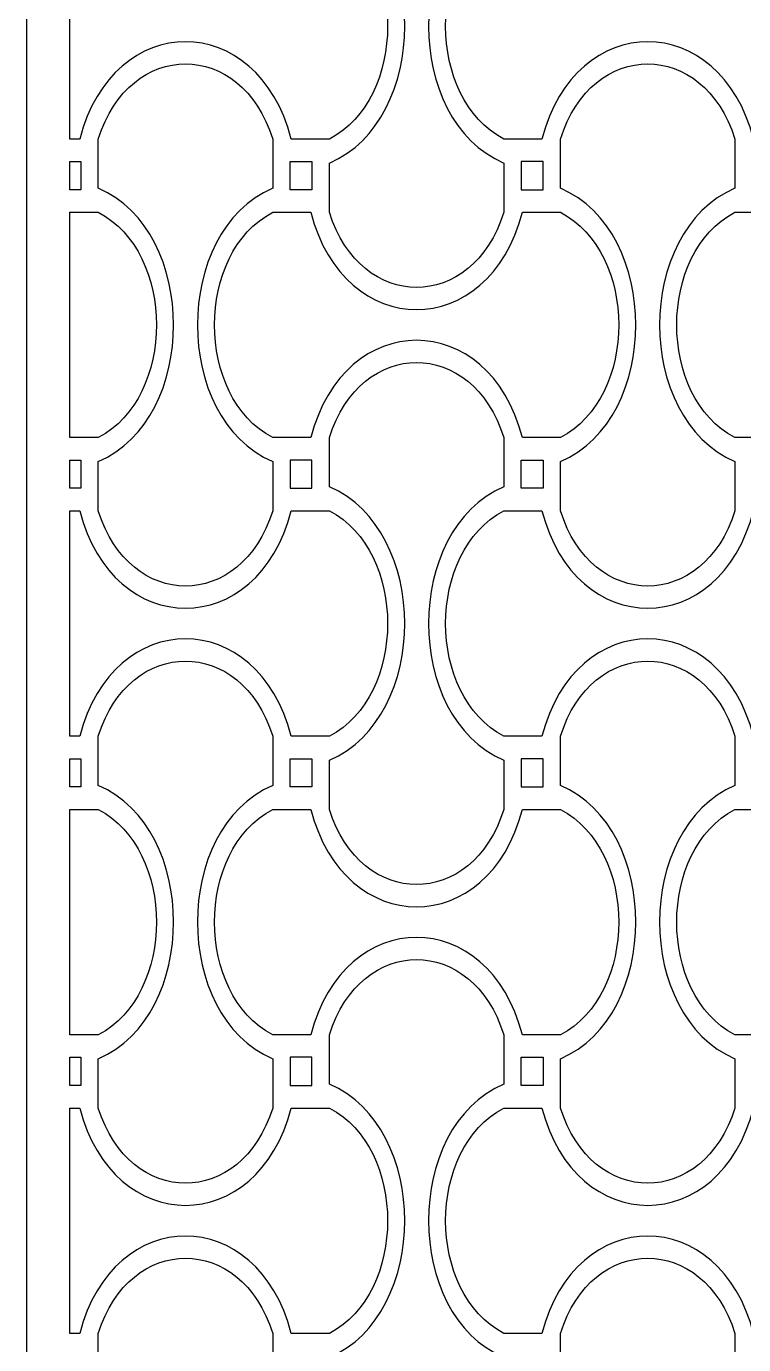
# Model space of a CAD drawing. Header units: centimetres. Extents: x -20.1 to -15.4, y -9 to 9.
# Drawn here: x -20.09 to -17.61, y -4.592 to -0.039 of the extents above; entities that cross this region are included whole.
import ezdxf

# ---------------------------------------------------------------- set-up
doc = ezdxf.new("R2010")
doc.units = ezdxf.units.CM
doc.header["$MEASUREMENT"] = 0
doc.layers.add('layer 1', color=7, linetype='Continuous')

msp = doc.modelspace()

# ---------------------------------------------------------------- linework, layer by layer
at = {"layer": 'layer 1', "color": 250}
for points, knots in [([(-20.08999, -9.00021), (-20.08999, -9.00021), (-20.08999, 9.00076), (-20.08999, 9.00076), (-20.08999, 9.00076), (-20.08999, 9.00076), (-15.35662, 9.00076), (-15.35662, 9.00076), (-15.35662, 9.00076), (-15.35662, 9.00076), (-15.35662, -9.00021), (-15.35662, -9.00021), (-15.35662, -9.00021), (-15.35662, -9.00021), (-20.08999, -9.00021), (-20.08999, -9.00021)], [0, 0, 0, 0, 0.2, 0.2, 0.2, 0.2, 0.4, 0.4, 0.4, 0.4, 0.6, 0.6, 0.6, 0.6, 1, 1, 1, 1]), ([(-18.43934, -0.68084), (-18.43934, -0.68084), (-18.43934, -0.51075), (-18.43934, -0.51075), (-18.43934, -0.51075), (-18.78654, -0.36174), (-18.78654, 0.28445), (-18.43934, 0.43345), (-18.43934, 0.43345), (-18.43934, 0.43345), (-18.43934, 0.60355), (-18.43934, 0.60355), (-18.43934, 0.60355), (-18.54746, 0.94969), (-18.93419, 0.94969), (-19.04231, 0.60355), (-19.04231, 0.60355), (-19.04231, 0.60355), (-19.04231, 0.43345), (-19.04231, 0.43345), (-19.04231, 0.43345), (-18.69512, 0.28445), (-18.69512, -0.36174), (-19.04231, -0.51075), (-19.04231, -0.51075), (-19.04231, -0.51075), (-19.04231, -0.68084), (-19.04231, -0.68084), (-19.04231, -0.68084), (-19.04231, -0.68084), (-19.04231, -0.68084), (-19.04231, -0.68084), (-19.04231, -0.68084), (-18.93419, -1.02699), (-18.54746, -1.02699), (-18.43934, -0.68084)], [0, 0, 0, 0, 0.1, 0.1, 0.1, 0.1, 0.2, 0.2, 0.2, 0.2, 0.3, 0.3, 0.3, 0.3, 0.4, 0.4, 0.4, 0.4, 0.5, 0.5, 0.5, 0.5, 0.6, 0.6, 0.6, 0.6, 0.7, 0.7, 0.7, 0.7, 0.8, 0.8, 0.8, 0.8, 1, 1, 1, 1]), ([(-19.93924, 0.35056), (-19.93924, 0.35056), (-19.93924, -0.42786), (-19.93924, -0.42786), (-19.93924, -0.42786), (-19.93924, -0.42786), (-19.90547, -0.42786), (-19.90547, -0.42786), (-19.90547, -0.42786), (-19.79004, 0.02036), (-19.2895, 0.02036), (-19.17407, -0.42786), (-19.17407, -0.42786), (-19.17407, -0.42786), (-19.04231, -0.42786), (-19.04231, -0.42786), (-19.04231, -0.42786), (-18.77419, -0.28828), (-18.77419, 0.21099), (-19.04231, 0.35056), (-19.04231, 0.35056), (-19.04231, 0.35056), (-19.17407, 0.35056), (-19.17407, 0.35056), (-19.17407, 0.35056), (-19.2895, -0.09766), (-19.79004, -0.09766), (-19.90547, 0.35056), (-19.90547, 0.35056), (-19.90547, 0.35056), (-19.93924, 0.35056), (-19.93924, 0.35056)], [0, 0, 0, 0, 0.1111111, 0.1111111, 0.1111111, 0.1111111, 0.2222222, 0.2222222, 0.2222222, 0.2222222, 0.3333333, 0.3333333, 0.3333333, 0.3333333, 0.4444444, 0.4444444, 0.4444444, 0.4444444, 0.5555556, 0.5555556, 0.5555556, 0.5555556, 0.6666667, 0.6666667, 0.6666667, 0.6666667, 0.7777778, 0.7777778, 0.7777778, 0.7777778, 1, 1, 1, 1]), ([(-18.43934, -0.42786), (-18.43934, -0.42786), (-18.30758, -0.42786), (-18.30758, -0.42786), (-18.30758, -0.42786), (-18.19216, 0.02036), (-17.69161, 0.02036), (-17.57619, -0.42786), (-17.57619, -0.42786), (-17.57619, -0.42786), (-17.44443, -0.42786), (-17.44443, -0.42786), (-17.44443, -0.42786), (-17.1763, -0.28828), (-17.1763, 0.21099), (-17.44443, 0.35056), (-17.44443, 0.35056), (-17.44443, 0.35056), (-17.57619, 0.35056), (-17.57619, 0.35056), (-17.57619, 0.35056), (-17.69161, -0.09766), (-18.19216, -0.09766), (-18.30758, 0.35056), (-18.30758, 0.35056), (-18.30758, 0.35056), (-18.43934, 0.35056), (-18.43934, 0.35056), (-18.43934, 0.35056), (-18.43934, 0.35056), (-18.43934, 0.35056), (-18.43934, 0.35056), (-18.43934, 0.35056), (-18.70746, 0.21099), (-18.70746, -0.28828), (-18.43934, -0.42786)], [0, 0, 0, 0, 0.1, 0.1, 0.1, 0.1, 0.2, 0.2, 0.2, 0.2, 0.3, 0.3, 0.3, 0.3, 0.4, 0.4, 0.4, 0.4, 0.5, 0.5, 0.5, 0.5, 0.6, 0.6, 0.6, 0.6, 0.7, 0.7, 0.7, 0.7, 0.8, 0.8, 0.8, 0.8, 1, 1, 1, 1]), ([(-19.84126, -0.42786), (-19.84126, -0.42786), (-19.84126, -0.59795), (-19.84126, -0.59795), (-19.84126, -0.59795), (-19.49406, -0.74696), (-19.49406, -1.39315), (-19.84126, -1.54215), (-19.84126, -1.54215), (-19.84126, -1.54215), (-19.84126, -1.71225), (-19.84126, -1.71225), (-19.84126, -1.71225), (-19.73314, -2.05839), (-19.3464, -2.05839), (-19.23828, -1.71225), (-19.23828, -1.71225), (-19.23828, -1.71225), (-19.23828, -1.71225), (-19.23828, -1.71225), (-19.23828, -1.71225), (-19.23828, -1.71225), (-19.23828, -1.54215), (-19.23828, -1.54215), (-19.23828, -1.54215), (-19.58548, -1.39315), (-19.58548, -0.74696), (-19.23828, -0.59795), (-19.23828, -0.59795), (-19.23828, -0.59795), (-19.23828, -0.42786), (-19.23828, -0.42786), (-19.23828, -0.42786), (-19.3464, -0.08171), (-19.73314, -0.08172), (-19.84126, -0.42786)], [0, 0, 0, 0, 0.1, 0.1, 0.1, 0.1, 0.2, 0.2, 0.2, 0.2, 0.3, 0.3, 0.3, 0.3, 0.4, 0.4, 0.4, 0.4, 0.5, 0.5, 0.5, 0.5, 0.6, 0.6, 0.6, 0.6, 0.7, 0.7, 0.7, 0.7, 0.8, 0.8, 0.8, 0.8, 1, 1, 1, 1]), ([(-18.24337, -0.42786), (-18.24337, -0.42786), (-18.24337, -0.59795), (-18.24337, -0.59795), (-18.24337, -0.59795), (-17.89617, -0.74696), (-17.89617, -1.39315), (-18.24337, -1.54215), (-18.24337, -1.54215), (-18.24337, -1.54215), (-18.24337, -1.71225), (-18.24337, -1.71225), (-18.24337, -1.71225), (-18.13525, -2.05839), (-17.74851, -2.05839), (-17.64039, -1.71225), (-17.64039, -1.71225), (-17.64039, -1.71225), (-17.64039, -1.71225), (-17.64039, -1.71225), (-17.64039, -1.71225), (-17.64039, -1.71225), (-17.64039, -1.54215), (-17.64039, -1.54215), (-17.64039, -1.54215), (-17.98759, -1.39315), (-17.98759, -0.74696), (-17.64039, -0.59795), (-17.64039, -0.59795), (-17.64039, -0.59795), (-17.64039, -0.42786), (-17.64039, -0.42786), (-17.64039, -0.42786), (-17.74851, -0.08171), (-18.13525, -0.08172), (-18.24337, -0.42786)], [0, 0, 0, 0, 0.1, 0.1, 0.1, 0.1, 0.2, 0.2, 0.2, 0.2, 0.3, 0.3, 0.3, 0.3, 0.4, 0.4, 0.4, 0.4, 0.5, 0.5, 0.5, 0.5, 0.6, 0.6, 0.6, 0.6, 0.7, 0.7, 0.7, 0.7, 0.8, 0.8, 0.8, 0.8, 1, 1, 1, 1]), ([(-19.93924, -0.5057), (-19.93924, -0.5057), (-19.93924, -0.603), (-19.93924, -0.603), (-19.93924, -0.603), (-19.93924, -0.603), (-19.90156, -0.603), (-19.90156, -0.603), (-19.90156, -0.603), (-19.90156, -0.603), (-19.90156, -0.5057), (-19.90156, -0.5057), (-19.90156, -0.5057), (-19.90156, -0.5057), (-19.93924, -0.5057), (-19.93924, -0.5057)], [0, 0, 0, 0, 0.2, 0.2, 0.2, 0.2, 0.4, 0.4, 0.4, 0.4, 0.6, 0.6, 0.6, 0.6, 1, 1, 1, 1]), ([(-19.17798, -0.5057), (-19.17798, -0.5057), (-19.17798, -0.603), (-19.17798, -0.603), (-19.17798, -0.603), (-19.17798, -0.603), (-19.10261, -0.603), (-19.10261, -0.603), (-19.10261, -0.603), (-19.10261, -0.603), (-19.10261, -0.5057), (-19.10261, -0.5057), (-19.10261, -0.5057), (-19.10261, -0.5057), (-19.17798, -0.5057), (-19.17798, -0.5057)], [0, 0, 0, 0, 0.2, 0.2, 0.2, 0.2, 0.4, 0.4, 0.4, 0.4, 0.6, 0.6, 0.6, 0.6, 1, 1, 1, 1]), ([(-18.37904, -0.603), (-18.37904, -0.603), (-18.37904, -0.5057), (-18.37904, -0.5057), (-18.37904, -0.5057), (-18.37904, -0.5057), (-18.30367, -0.5057), (-18.30367, -0.5057), (-18.30367, -0.5057), (-18.30367, -0.5057), (-18.30367, -0.603), (-18.30367, -0.603), (-18.30367, -0.603), (-18.30367, -0.603), (-18.37904, -0.603), (-18.37904, -0.603)], [0, 0, 0, 0, 0.2, 0.2, 0.2, 0.2, 0.4, 0.4, 0.4, 0.4, 0.6, 0.6, 0.6, 0.6, 1, 1, 1, 1]), ([(-19.93924, -0.68084), (-19.93924, -0.68084), (-19.93924, -1.45926), (-19.93924, -1.45926), (-19.93924, -1.45926), (-19.93924, -1.45926), (-19.84126, -1.45926), (-19.84126, -1.45926), (-19.84126, -1.45926), (-19.57313, -1.31969), (-19.57313, -0.82042), (-19.84126, -0.68084), (-19.84126, -0.68084), (-19.84126, -0.68084), (-19.93924, -0.68084), (-19.93924, -0.68084)], [0, 0, 0, 0, 0.2, 0.2, 0.2, 0.2, 0.4, 0.4, 0.4, 0.4, 0.6, 0.6, 0.6, 0.6, 1, 1, 1, 1]), ([(-18.24337, -0.68084), (-18.24337, -0.68084), (-18.37513, -0.68084), (-18.37513, -0.68084), (-18.37513, -0.68084), (-18.49055, -1.12906), (-18.9911, -1.12906), (-19.10652, -0.68084), (-19.10652, -0.68084), (-19.10652, -0.68084), (-19.23828, -0.68084), (-19.23828, -0.68084), (-19.23828, -0.68084), (-19.50641, -0.82042), (-19.50641, -1.31969), (-19.23828, -1.45926), (-19.23828, -1.45926), (-19.23828, -1.45926), (-19.23828, -1.45926), (-19.23828, -1.45926), (-19.23828, -1.45926), (-19.23828, -1.45926), (-19.10652, -1.45926), (-19.10652, -1.45926), (-19.10652, -1.45926), (-18.9911, -1.01104), (-18.49055, -1.01104), (-18.37513, -1.45926), (-18.37513, -1.45926), (-18.37513, -1.45926), (-18.24337, -1.45926), (-18.24337, -1.45926), (-18.24337, -1.45926), (-17.97525, -1.31969), (-17.97525, -0.82042), (-18.24337, -0.68084)], [0, 0, 0, 0, 0.1, 0.1, 0.1, 0.1, 0.2, 0.2, 0.2, 0.2, 0.3, 0.3, 0.3, 0.3, 0.4, 0.4, 0.4, 0.4, 0.5, 0.5, 0.5, 0.5, 0.6, 0.6, 0.6, 0.6, 0.7, 0.7, 0.7, 0.7, 0.8, 0.8, 0.8, 0.8, 1, 1, 1, 1]), ([(-16.64548, -0.68084), (-16.64548, -0.68084), (-16.77724, -0.68084), (-16.77724, -0.68084), (-16.77724, -0.68084), (-16.89266, -1.12906), (-17.39321, -1.12906), (-17.50864, -0.68084), (-17.50864, -0.68084), (-17.50864, -0.68084), (-17.64039, -0.68084), (-17.64039, -0.68084), (-17.64039, -0.68084), (-17.90852, -0.82042), (-17.90852, -1.31969), (-17.64039, -1.45926), (-17.64039, -1.45926), (-17.64039, -1.45926), (-17.64039, -1.45926), (-17.64039, -1.45926), (-17.64039, -1.45926), (-17.64039, -1.45926), (-17.50864, -1.45926), (-17.50864, -1.45926), (-17.50864, -1.45926), (-17.39321, -1.01104), (-16.89267, -1.01104), (-16.77724, -1.45926), (-16.77724, -1.45926), (-16.77724, -1.45926), (-16.64548, -1.45926), (-16.64548, -1.45926), (-16.64548, -1.45926), (-16.37736, -1.31969), (-16.37736, -0.82042), (-16.64548, -0.68084)], [0, 0, 0, 0, 0.1, 0.1, 0.1, 0.1, 0.2, 0.2, 0.2, 0.2, 0.3, 0.3, 0.3, 0.3, 0.4, 0.4, 0.4, 0.4, 0.5, 0.5, 0.5, 0.5, 0.6, 0.6, 0.6, 0.6, 0.7, 0.7, 0.7, 0.7, 0.8, 0.8, 0.8, 0.8, 1, 1, 1, 1]), ([(-18.43934, -2.74366), (-18.43934, -2.74366), (-18.43934, -2.57356), (-18.43934, -2.57356), (-18.43934, -2.57356), (-18.78654, -2.42456), (-18.78654, -1.77837), (-18.43934, -1.62936), (-18.43934, -1.62936), (-18.43934, -1.62936), (-18.43934, -1.45926), (-18.43934, -1.45926), (-18.43934, -1.45926), (-18.54746, -1.11312), (-18.93419, -1.11312), (-19.04231, -1.45926), (-19.04231, -1.45926), (-19.04231, -1.45926), (-19.04231, -1.62936), (-19.04231, -1.62936), (-19.04231, -1.62936), (-18.69512, -1.77837), (-18.69512, -2.42455), (-19.04231, -2.57356), (-19.04231, -2.57356), (-19.04231, -2.57356), (-19.04231, -2.74366), (-19.04231, -2.74366), (-19.04231, -2.74366), (-19.04231, -2.74366), (-19.04231, -2.74366), (-19.04231, -2.74366), (-19.04231, -2.74366), (-18.93419, -3.0898), (-18.54746, -3.0898), (-18.43934, -2.74366)], [0, 0, 0, 0, 0.1, 0.1, 0.1, 0.1, 0.2, 0.2, 0.2, 0.2, 0.3, 0.3, 0.3, 0.3, 0.4, 0.4, 0.4, 0.4, 0.5, 0.5, 0.5, 0.5, 0.6, 0.6, 0.6, 0.6, 0.7, 0.7, 0.7, 0.7, 0.8, 0.8, 0.8, 0.8, 1, 1, 1, 1]), ([(-19.93924, -1.53711), (-19.93924, -1.53711), (-19.93924, -1.63441), (-19.93924, -1.63441), (-19.93924, -1.63441), (-19.93924, -1.63441), (-19.90156, -1.63441), (-19.90156, -1.63441), (-19.90156, -1.63441), (-19.90156, -1.63441), (-19.90156, -1.53711), (-19.90156, -1.53711), (-19.90156, -1.53711), (-19.90156, -1.53711), (-19.93924, -1.53711), (-19.93924, -1.53711)], [0, 0, 0, 0, 0.2, 0.2, 0.2, 0.2, 0.4, 0.4, 0.4, 0.4, 0.6, 0.6, 0.6, 0.6, 1, 1, 1, 1]), ([(-19.10261, -1.53711), (-19.10261, -1.53711), (-19.10261, -1.63441), (-19.10261, -1.63441), (-19.10261, -1.63441), (-19.10261, -1.63441), (-19.17798, -1.63441), (-19.17798, -1.63441), (-19.17798, -1.63441), (-19.17798, -1.63441), (-19.17798, -1.53711), (-19.17798, -1.53711), (-19.17798, -1.53711), (-19.17798, -1.53711), (-19.10261, -1.53711), (-19.10261, -1.53711)], [0, 0, 0, 0, 0.2, 0.2, 0.2, 0.2, 0.4, 0.4, 0.4, 0.4, 0.6, 0.6, 0.6, 0.6, 1, 1, 1, 1]), ([(-18.30367, -1.53711), (-18.30367, -1.53711), (-18.37904, -1.53711), (-18.37904, -1.53711), (-18.37904, -1.53711), (-18.37904, -1.53711), (-18.37904, -1.63441), (-18.37904, -1.63441), (-18.37904, -1.63441), (-18.37904, -1.63441), (-18.30367, -1.63441), (-18.30367, -1.63441), (-18.30367, -1.63441), (-18.30367, -1.63441), (-18.30367, -1.53711), (-18.30367, -1.53711)], [0, 0, 0, 0, 0.2, 0.2, 0.2, 0.2, 0.4, 0.4, 0.4, 0.4, 0.6, 0.6, 0.6, 0.6, 1, 1, 1, 1]), ([(-19.93924, -1.71225), (-19.93924, -1.71225), (-19.93924, -2.49067), (-19.93924, -2.49067), (-19.93924, -2.49067), (-19.93924, -2.49067), (-19.90547, -2.49067), (-19.90547, -2.49067), (-19.90547, -2.49067), (-19.79004, -2.04245), (-19.2895, -2.04245), (-19.17407, -2.49067), (-19.17407, -2.49067), (-19.17407, -2.49067), (-19.04231, -2.49067), (-19.04231, -2.49067), (-19.04231, -2.49067), (-18.77419, -2.35109), (-18.77419, -1.85183), (-19.04231, -1.71225), (-19.04231, -1.71225), (-19.04231, -1.71225), (-19.17407, -1.71225), (-19.17407, -1.71225), (-19.17407, -1.71225), (-19.2895, -2.16047), (-19.79004, -2.16047), (-19.90547, -1.71225), (-19.90547, -1.71225), (-19.90547, -1.71225), (-19.93924, -1.71225), (-19.93924, -1.71225)], [0, 0, 0, 0, 0.1111111, 0.1111111, 0.1111111, 0.1111111, 0.2222222, 0.2222222, 0.2222222, 0.2222222, 0.3333333, 0.3333333, 0.3333333, 0.3333333, 0.4444444, 0.4444444, 0.4444444, 0.4444444, 0.5555556, 0.5555556, 0.5555556, 0.5555556, 0.6666667, 0.6666667, 0.6666667, 0.6666667, 0.7777778, 0.7777778, 0.7777778, 0.7777778, 1, 1, 1, 1]), ([(-18.43934, -2.49067), (-18.43934, -2.49067), (-18.30758, -2.49067), (-18.30758, -2.49067), (-18.30758, -2.49067), (-18.19216, -2.04245), (-17.69161, -2.04245), (-17.57619, -2.49067), (-17.57619, -2.49067), (-17.57619, -2.49067), (-17.44443, -2.49067), (-17.44443, -2.49067), (-17.44443, -2.49067), (-17.1763, -2.35109), (-17.1763, -1.85183), (-17.44443, -1.71225), (-17.44443, -1.71225), (-17.44443, -1.71225), (-17.57619, -1.71225), (-17.57619, -1.71225), (-17.57619, -1.71225), (-17.69161, -2.16047), (-18.19216, -2.16047), (-18.30758, -1.71225), (-18.30758, -1.71225), (-18.30758, -1.71225), (-18.43934, -1.71225), (-18.43934, -1.71225), (-18.43934, -1.71225), (-18.43934, -1.71225), (-18.43934, -1.71225), (-18.43934, -1.71225), (-18.43934, -1.71225), (-18.70746, -1.85183), (-18.70746, -2.35109), (-18.43934, -2.49067)], [0, 0, 0, 0, 0.1, 0.1, 0.1, 0.1, 0.2, 0.2, 0.2, 0.2, 0.3, 0.3, 0.3, 0.3, 0.4, 0.4, 0.4, 0.4, 0.5, 0.5, 0.5, 0.5, 0.6, 0.6, 0.6, 0.6, 0.7, 0.7, 0.7, 0.7, 0.8, 0.8, 0.8, 0.8, 1, 1, 1, 1]), ([(-19.84126, -2.49067), (-19.84126, -2.49067), (-19.84126, -2.66077), (-19.84126, -2.66077), (-19.84126, -2.66077), (-19.49406, -2.80978), (-19.49406, -3.45596), (-19.84126, -3.60497), (-19.84126, -3.60497), (-19.84126, -3.60497), (-19.84126, -3.77507), (-19.84126, -3.77507), (-19.84126, -3.77507), (-19.73314, -4.12121), (-19.3464, -4.12121), (-19.23828, -3.77507), (-19.23828, -3.77507), (-19.23828, -3.77507), (-19.23828, -3.77507), (-19.23828, -3.77507), (-19.23828, -3.77507), (-19.23828, -3.77507), (-19.23828, -3.60497), (-19.23828, -3.60497), (-19.23828, -3.60497), (-19.58548, -3.45596), (-19.58548, -2.80978), (-19.23828, -2.66077), (-19.23828, -2.66077), (-19.23828, -2.66077), (-19.23828, -2.49067), (-19.23828, -2.49067), (-19.23828, -2.49067), (-19.3464, -2.14453), (-19.73314, -2.14453), (-19.84126, -2.49067)], [0, 0, 0, 0, 0.1, 0.1, 0.1, 0.1, 0.2, 0.2, 0.2, 0.2, 0.3, 0.3, 0.3, 0.3, 0.4, 0.4, 0.4, 0.4, 0.5, 0.5, 0.5, 0.5, 0.6, 0.6, 0.6, 0.6, 0.7, 0.7, 0.7, 0.7, 0.8, 0.8, 0.8, 0.8, 1, 1, 1, 1]), ([(-18.24337, -2.49067), (-18.24337, -2.49067), (-18.24337, -2.66077), (-18.24337, -2.66077), (-18.24337, -2.66077), (-17.89617, -2.80978), (-17.89617, -3.45596), (-18.24337, -3.60497), (-18.24337, -3.60497), (-18.24337, -3.60497), (-18.24337, -3.77507), (-18.24337, -3.77507), (-18.24337, -3.77507), (-18.13525, -4.12121), (-17.74851, -4.12121), (-17.64039, -3.77507), (-17.64039, -3.77507), (-17.64039, -3.77507), (-17.64039, -3.77507), (-17.64039, -3.77507), (-17.64039, -3.77507), (-17.64039, -3.77507), (-17.64039, -3.60497), (-17.64039, -3.60497), (-17.64039, -3.60497), (-17.98759, -3.45596), (-17.98759, -2.80978), (-17.64039, -2.66077), (-17.64039, -2.66077), (-17.64039, -2.66077), (-17.64039, -2.49067), (-17.64039, -2.49067), (-17.64039, -2.49067), (-17.74851, -2.14453), (-18.13525, -2.14453), (-18.24337, -2.49067)], [0, 0, 0, 0, 0.1, 0.1, 0.1, 0.1, 0.2, 0.2, 0.2, 0.2, 0.3, 0.3, 0.3, 0.3, 0.4, 0.4, 0.4, 0.4, 0.5, 0.5, 0.5, 0.5, 0.6, 0.6, 0.6, 0.6, 0.7, 0.7, 0.7, 0.7, 0.8, 0.8, 0.8, 0.8, 1, 1, 1, 1]), ([(-19.93924, -2.56851), (-19.93924, -2.56851), (-19.93924, -2.66582), (-19.93924, -2.66582), (-19.93924, -2.66582), (-19.93924, -2.66582), (-19.90156, -2.66582), (-19.90156, -2.66582), (-19.90156, -2.66582), (-19.90156, -2.66582), (-19.90156, -2.56851), (-19.90156, -2.56851), (-19.90156, -2.56851), (-19.90156, -2.56851), (-19.93924, -2.56851), (-19.93924, -2.56851)], [0, 0, 0, 0, 0.2, 0.2, 0.2, 0.2, 0.4, 0.4, 0.4, 0.4, 0.6, 0.6, 0.6, 0.6, 1, 1, 1, 1]), ([(-19.17798, -2.56851), (-19.17798, -2.56851), (-19.17798, -2.66582), (-19.17798, -2.66582), (-19.17798, -2.66582), (-19.17798, -2.66582), (-19.10261, -2.66582), (-19.10261, -2.66582), (-19.10261, -2.66582), (-19.10261, -2.66582), (-19.10261, -2.56851), (-19.10261, -2.56851), (-19.10261, -2.56851), (-19.10261, -2.56851), (-19.17798, -2.56851), (-19.17798, -2.56851)], [0, 0, 0, 0, 0.2, 0.2, 0.2, 0.2, 0.4, 0.4, 0.4, 0.4, 0.6, 0.6, 0.6, 0.6, 1, 1, 1, 1]), ([(-18.37904, -2.66582), (-18.37904, -2.66582), (-18.37904, -2.56851), (-18.37904, -2.56851), (-18.37904, -2.56851), (-18.37904, -2.56851), (-18.30367, -2.56851), (-18.30367, -2.56851), (-18.30367, -2.56851), (-18.30367, -2.56851), (-18.30367, -2.66582), (-18.30367, -2.66582), (-18.30367, -2.66582), (-18.30367, -2.66582), (-18.37904, -2.66582), (-18.37904, -2.66582)], [0, 0, 0, 0, 0.2, 0.2, 0.2, 0.2, 0.4, 0.4, 0.4, 0.4, 0.6, 0.6, 0.6, 0.6, 1, 1, 1, 1]), ([(-19.93924, -2.74366), (-19.93924, -2.74366), (-19.93924, -3.52208), (-19.93924, -3.52208), (-19.93924, -3.52208), (-19.93924, -3.52208), (-19.84126, -3.52208), (-19.84126, -3.52208), (-19.84126, -3.52208), (-19.57313, -3.3825), (-19.57313, -2.88324), (-19.84126, -2.74366), (-19.84126, -2.74366), (-19.84126, -2.74366), (-19.93924, -2.74366), (-19.93924, -2.74366)], [0, 0, 0, 0, 0.2, 0.2, 0.2, 0.2, 0.4, 0.4, 0.4, 0.4, 0.6, 0.6, 0.6, 0.6, 1, 1, 1, 1]), ([(-18.24337, -2.74366), (-18.24337, -2.74366), (-18.37513, -2.74366), (-18.37513, -2.74366), (-18.37513, -2.74366), (-18.49055, -3.19188), (-18.9911, -3.19188), (-19.10652, -2.74366), (-19.10652, -2.74366), (-19.10652, -2.74366), (-19.23828, -2.74366), (-19.23828, -2.74366), (-19.23828, -2.74366), (-19.50641, -2.88324), (-19.50641, -3.3825), (-19.23828, -3.52208), (-19.23828, -3.52208), (-19.23828, -3.52208), (-19.23828, -3.52208), (-19.23828, -3.52208), (-19.23828, -3.52208), (-19.23828, -3.52208), (-19.10652, -3.52208), (-19.10652, -3.52208), (-19.10652, -3.52208), (-18.9911, -3.07386), (-18.49055, -3.07386), (-18.37513, -3.52208), (-18.37513, -3.52208), (-18.37513, -3.52208), (-18.24337, -3.52208), (-18.24337, -3.52208), (-18.24337, -3.52208), (-17.97525, -3.3825), (-17.97525, -2.88324), (-18.24337, -2.74366)], [0, 0, 0, 0, 0.1, 0.1, 0.1, 0.1, 0.2, 0.2, 0.2, 0.2, 0.3, 0.3, 0.3, 0.3, 0.4, 0.4, 0.4, 0.4, 0.5, 0.5, 0.5, 0.5, 0.6, 0.6, 0.6, 0.6, 0.7, 0.7, 0.7, 0.7, 0.8, 0.8, 0.8, 0.8, 1, 1, 1, 1]), ([(-16.64548, -2.74366), (-16.64548, -2.74366), (-16.77724, -2.74366), (-16.77724, -2.74366), (-16.77724, -2.74366), (-16.89266, -3.19188), (-17.39321, -3.19188), (-17.50864, -2.74366), (-17.50864, -2.74366), (-17.50864, -2.74366), (-17.64039, -2.74366), (-17.64039, -2.74366), (-17.64039, -2.74366), (-17.90852, -2.88324), (-17.90852, -3.3825), (-17.64039, -3.52208), (-17.64039, -3.52208), (-17.64039, -3.52208), (-17.64039, -3.52208), (-17.64039, -3.52208), (-17.64039, -3.52208), (-17.64039, -3.52208), (-17.50864, -3.52208), (-17.50864, -3.52208), (-17.50864, -3.52208), (-17.39321, -3.07386), (-16.89267, -3.07386), (-16.77724, -3.52208), (-16.77724, -3.52208), (-16.77724, -3.52208), (-16.64548, -3.52208), (-16.64548, -3.52208), (-16.64548, -3.52208), (-16.37736, -3.3825), (-16.37736, -2.88324), (-16.64548, -2.74366)], [0, 0, 0, 0, 0.1, 0.1, 0.1, 0.1, 0.2, 0.2, 0.2, 0.2, 0.3, 0.3, 0.3, 0.3, 0.4, 0.4, 0.4, 0.4, 0.5, 0.5, 0.5, 0.5, 0.6, 0.6, 0.6, 0.6, 0.7, 0.7, 0.7, 0.7, 0.8, 0.8, 0.8, 0.8, 1, 1, 1, 1]), ([(-18.43934, -4.80647), (-18.43934, -4.80647), (-18.43934, -4.63638), (-18.43934, -4.63638), (-18.43934, -4.63638), (-18.78654, -4.48737), (-18.78654, -3.84118), (-18.43934, -3.69218), (-18.43934, -3.69218), (-18.43934, -3.69218), (-18.43934, -3.52208), (-18.43934, -3.52208), (-18.43934, -3.52208), (-18.54746, -3.17594), (-18.93419, -3.17594), (-19.04231, -3.52208), (-19.04231, -3.52208), (-19.04231, -3.52208), (-19.04231, -3.69218), (-19.04231, -3.69218), (-19.04231, -3.69218), (-18.69512, -3.84118), (-18.69512, -4.48737), (-19.04231, -4.63638), (-19.04231, -4.63638), (-19.04231, -4.63638), (-19.04231, -4.80647), (-19.04231, -4.80647), (-19.04231, -4.80647), (-19.04231, -4.80647), (-19.04231, -4.80647), (-19.04231, -4.80647), (-19.04231, -4.80647), (-18.93419, -5.15261), (-18.54746, -5.15262), (-18.43934, -4.80647)], [0, 0, 0, 0, 0.1, 0.1, 0.1, 0.1, 0.2, 0.2, 0.2, 0.2, 0.3, 0.3, 0.3, 0.3, 0.4, 0.4, 0.4, 0.4, 0.5, 0.5, 0.5, 0.5, 0.6, 0.6, 0.6, 0.6, 0.7, 0.7, 0.7, 0.7, 0.8, 0.8, 0.8, 0.8, 1, 1, 1, 1]), ([(-19.93924, -3.59992), (-19.93924, -3.59992), (-19.93924, -3.69722), (-19.93924, -3.69722), (-19.93924, -3.69722), (-19.93924, -3.69722), (-19.90156, -3.69722), (-19.90156, -3.69722), (-19.90156, -3.69722), (-19.90156, -3.69722), (-19.90156, -3.59992), (-19.90156, -3.59992), (-19.90156, -3.59992), (-19.90156, -3.59992), (-19.93924, -3.59992), (-19.93924, -3.59992)], [0, 0, 0, 0, 0.2, 0.2, 0.2, 0.2, 0.4, 0.4, 0.4, 0.4, 0.6, 0.6, 0.6, 0.6, 1, 1, 1, 1]), ([(-19.10261, -3.59992), (-19.10261, -3.59992), (-19.10261, -3.69722), (-19.10261, -3.69722), (-19.10261, -3.69722), (-19.10261, -3.69722), (-19.17798, -3.69722), (-19.17798, -3.69722), (-19.17798, -3.69722), (-19.17798, -3.69722), (-19.17798, -3.59992), (-19.17798, -3.59992), (-19.17798, -3.59992), (-19.17798, -3.59992), (-19.10261, -3.59992), (-19.10261, -3.59992)], [0, 0, 0, 0, 0.2, 0.2, 0.2, 0.2, 0.4, 0.4, 0.4, 0.4, 0.6, 0.6, 0.6, 0.6, 1, 1, 1, 1]), ([(-18.30367, -3.59992), (-18.30367, -3.59992), (-18.37904, -3.59992), (-18.37904, -3.59992), (-18.37904, -3.59992), (-18.37904, -3.59992), (-18.37904, -3.69722), (-18.37904, -3.69722), (-18.37904, -3.69722), (-18.37904, -3.69722), (-18.30367, -3.69722), (-18.30367, -3.69722), (-18.30367, -3.69722), (-18.30367, -3.69722), (-18.30367, -3.59992), (-18.30367, -3.59992)], [0, 0, 0, 0, 0.2, 0.2, 0.2, 0.2, 0.4, 0.4, 0.4, 0.4, 0.6, 0.6, 0.6, 0.6, 1, 1, 1, 1]), ([(-19.93924, -3.77507), (-19.93924, -3.77507), (-19.93924, -4.55349), (-19.93924, -4.55349), (-19.93924, -4.55349), (-19.93924, -4.55349), (-19.90547, -4.55349), (-19.90547, -4.55349), (-19.90547, -4.55349), (-19.79004, -4.10527), (-19.2895, -4.10527), (-19.17407, -4.55349), (-19.17407, -4.55349), (-19.17407, -4.55349), (-19.04231, -4.55349), (-19.04231, -4.55349), (-19.04231, -4.55349), (-18.77419, -4.41391), (-18.77419, -3.91464), (-19.04231, -3.77507), (-19.04231, -3.77507), (-19.04231, -3.77507), (-19.17407, -3.77507), (-19.17407, -3.77507), (-19.17407, -3.77507), (-19.2895, -4.22329), (-19.79004, -4.22329), (-19.90547, -3.77507), (-19.90547, -3.77507), (-19.90547, -3.77507), (-19.93924, -3.77507), (-19.93924, -3.77507)], [0, 0, 0, 0, 0.1111111, 0.1111111, 0.1111111, 0.1111111, 0.2222222, 0.2222222, 0.2222222, 0.2222222, 0.3333333, 0.3333333, 0.3333333, 0.3333333, 0.4444444, 0.4444444, 0.4444444, 0.4444444, 0.5555556, 0.5555556, 0.5555556, 0.5555556, 0.6666667, 0.6666667, 0.6666667, 0.6666667, 0.7777778, 0.7777778, 0.7777778, 0.7777778, 1, 1, 1, 1]), ([(-18.43934, -4.55349), (-18.43934, -4.55349), (-18.30758, -4.55349), (-18.30758, -4.55349), (-18.30758, -4.55349), (-18.19216, -4.10527), (-17.69161, -4.10527), (-17.57619, -4.55349), (-17.57619, -4.55349), (-17.57619, -4.55349), (-17.44443, -4.55349), (-17.44443, -4.55349), (-17.44443, -4.55349), (-17.1763, -4.41391), (-17.1763, -3.91464), (-17.44443, -3.77507), (-17.44443, -3.77507), (-17.44443, -3.77507), (-17.57619, -3.77507), (-17.57619, -3.77507), (-17.57619, -3.77507), (-17.69161, -4.22329), (-18.19216, -4.22329), (-18.30758, -3.77507), (-18.30758, -3.77507), (-18.30758, -3.77507), (-18.43934, -3.77507), (-18.43934, -3.77507), (-18.43934, -3.77507), (-18.43934, -3.77507), (-18.43934, -3.77507), (-18.43934, -3.77507), (-18.43934, -3.77507), (-18.70746, -3.91464), (-18.70746, -4.41391), (-18.43934, -4.55349)], [0, 0, 0, 0, 0.1, 0.1, 0.1, 0.1, 0.2, 0.2, 0.2, 0.2, 0.3, 0.3, 0.3, 0.3, 0.4, 0.4, 0.4, 0.4, 0.5, 0.5, 0.5, 0.5, 0.6, 0.6, 0.6, 0.6, 0.7, 0.7, 0.7, 0.7, 0.8, 0.8, 0.8, 0.8, 1, 1, 1, 1]), ([(-19.84126, -4.55349), (-19.84126, -4.55349), (-19.84126, -4.72358), (-19.84126, -4.72358), (-19.84126, -4.72358), (-19.49406, -4.87259), (-19.49406, -5.51878), (-19.84126, -5.66778), (-19.84126, -5.66778), (-19.84126, -5.66778), (-19.84126, -5.83788), (-19.84126, -5.83788), (-19.84126, -5.83788), (-19.73314, -6.18402), (-19.3464, -6.18402), (-19.23828, -5.83788), (-19.23828, -5.83788), (-19.23828, -5.83788), (-19.23828, -5.83788), (-19.23828, -5.83788), (-19.23828, -5.83788), (-19.23828, -5.83788), (-19.23828, -5.66778), (-19.23828, -5.66778), (-19.23828, -5.66778), (-19.58548, -5.51878), (-19.58548, -4.87259), (-19.23828, -4.72358), (-19.23828, -4.72358), (-19.23828, -4.72358), (-19.23828, -4.55349), (-19.23828, -4.55349), (-19.23828, -4.55349), (-19.3464, -4.20734), (-19.73314, -4.20735), (-19.84126, -4.55349)], [0, 0, 0, 0, 0.1, 0.1, 0.1, 0.1, 0.2, 0.2, 0.2, 0.2, 0.3, 0.3, 0.3, 0.3, 0.4, 0.4, 0.4, 0.4, 0.5, 0.5, 0.5, 0.5, 0.6, 0.6, 0.6, 0.6, 0.7, 0.7, 0.7, 0.7, 0.8, 0.8, 0.8, 0.8, 1, 1, 1, 1]), ([(-18.24337, -4.55349), (-18.24337, -4.55349), (-18.24337, -4.72358), (-18.24337, -4.72358), (-18.24337, -4.72358), (-17.89617, -4.87259), (-17.89617, -5.51878), (-18.24337, -5.66778), (-18.24337, -5.66778), (-18.24337, -5.66778), (-18.24337, -5.83788), (-18.24337, -5.83788), (-18.24337, -5.83788), (-18.13525, -6.18402), (-17.74851, -6.18402), (-17.64039, -5.83788), (-17.64039, -5.83788), (-17.64039, -5.83788), (-17.64039, -5.83788), (-17.64039, -5.83788), (-17.64039, -5.83788), (-17.64039, -5.83788), (-17.64039, -5.66778), (-17.64039, -5.66778), (-17.64039, -5.66778), (-17.98759, -5.51878), (-17.98759, -4.87259), (-17.64039, -4.72358), (-17.64039, -4.72358), (-17.64039, -4.72358), (-17.64039, -4.55349), (-17.64039, -4.55349), (-17.64039, -4.55349), (-17.74851, -4.20734), (-18.13525, -4.20735), (-18.24337, -4.55349)], [0, 0, 0, 0, 0.1, 0.1, 0.1, 0.1, 0.2, 0.2, 0.2, 0.2, 0.3, 0.3, 0.3, 0.3, 0.4, 0.4, 0.4, 0.4, 0.5, 0.5, 0.5, 0.5, 0.6, 0.6, 0.6, 0.6, 0.7, 0.7, 0.7, 0.7, 0.8, 0.8, 0.8, 0.8, 1, 1, 1, 1])]:
    msp.add_open_spline(points, degree=3, knots=knots, dxfattribs=at)

doc.saveas('drawing.dxf')
